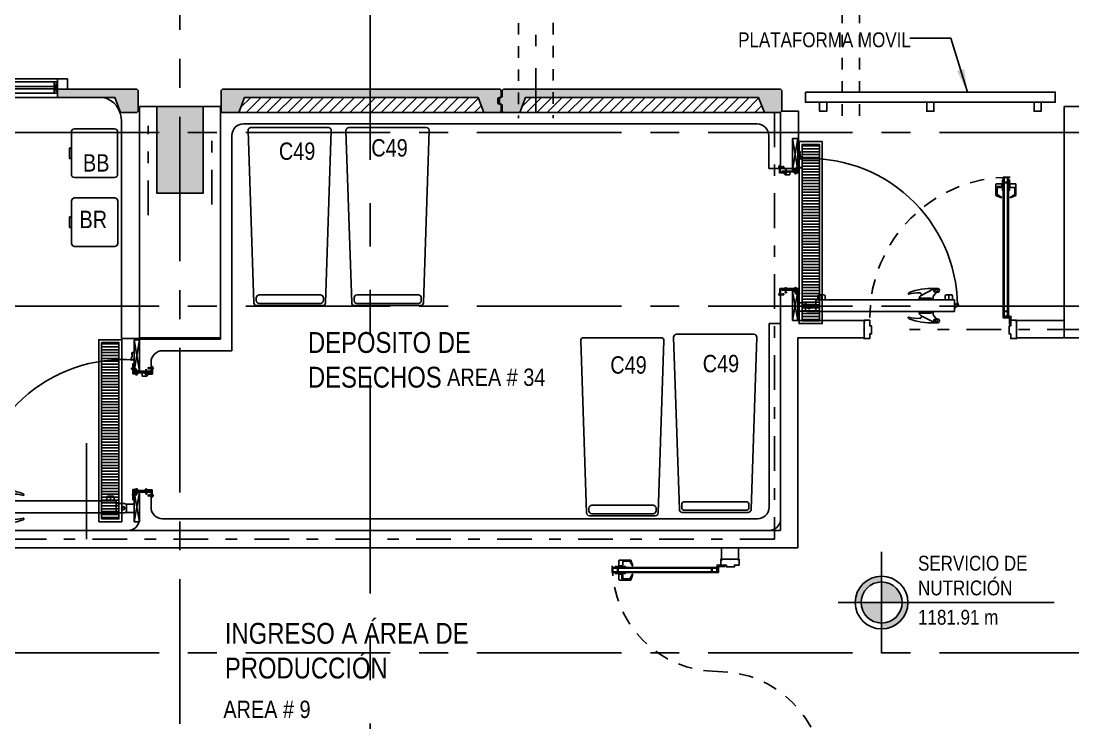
# Model space of a CAD drawing. Extents: x -28 to 149, y -33 to 76.
# Drawn here: x 46.62 to 55.72, y 29.67 to 35.74 of the extents above; entities that cross this region are included whole.
import ezdxf

# ---------------------------------------------------------------- set-up
doc = ezdxf.new("R2010")
doc.units = 0
for name, pattern in [('CENTER', [2, 1.25, -0.25, 0.25, -0.25]), ('DASHDOT', [1, 0.5, -0.25, 0, -0.25]), ('DASHDOT2', [12.7, 6.35, -3.175, 0, -3.175]), ('HIDDEN2', [0.1875, 0.125, -0.0625]), ('PHANTOM2', [1.25, 0.625, -0.125, 0.125, -0.125, 0.125, -0.125]), ('STYLE_01', [0.15, 0.1, -0.05])]:
    doc.linetypes.add(name, pattern=pattern)
for name, color, linetype in [('arq-columnas', 5, 'Continuous'), ('arq-ejes', 1, 'DASHDOT2'), ('arq-ejes-principales', 1, 'CENTER'), ('arq-equipamiento', 1, 'Continuous'), ('arq-escaleras-tex', 3, 'Continuous'), ('arq-hatch', 252, 'Continuous'), ('arq-indicacion de corte', 5, 'PHANTOM2'), ('arq-niveles', 1, 'Continuous'), ('arq-pared mamposteria', 4, 'Continuous'), ('arq-paredes cuartos frios', 2, 'Continuous'), ('arq-paredes-liv', 3, 'Continuous'), ('arq-parillas', 8, 'Continuous'), ('arq-plataforma movil', 1, 'Continuous'), ('arq-prefafricado', 1, 'Continuous'), ('arq-proyeccion', 251, 'STYLE_01'), ('arq-puertas', 2, 'Continuous'), ('arq-text-area', 3, 'Continuous'), ('arq-text-codigo', 1, 'Continuous'), ('arq-text-equipamiento', 2, 'Continuous'), ('arq-ventanas', 2, 'Continuous')]:
    doc.layers.add(name, color=color, linetype=linetype)
doc.layers.add('mv', color=191, linetype='Continuous', plot=False)
doc.styles.add('dape 2', font='ARIALN.TTF', dxfattribs={"height": 2.5})
doc.dimstyles.new('dape', dxfattribs={"dimtxt": 2.5, "dimasz": 2, "dimexe": 1, "dimexo": 1, "dimgap": 1, "dimtad": 1, "dimzin": 1, "dimtxsty": 'dape 2', "dimcen": 30, "dimclrd": 1, "dimclre": 1, "dimclrt": 256, "dimazin": 0, "dimtfac": 1, "dimtmove": 0, "dimatfit": 3, "dimfxl": 1, "dimarcsym": 0})

# ---------------------------------------------------------------- blocks, each defined once
blk = doc.blocks.new('BB')
for points in [[(0.1842, 0), (-0.1842, 0)], [(-0.21, -0.0258), (-0.21, -0.3742)], [(0.21, -0.3742), (0.21, -0.0258)], [(-0.1842, -0.4), (0.1842, -0.4)]]:
    blk.add_lwpolyline(points)
blk.add_lwpolyline([(0.0452, -0.4), (0.0452, -0.4171), (-0.0452, -0.4171), (-0.0452, -0.4)], close=True)
for centre, start, end in [((0.1842, -0.0258), 0, 90), ((-0.1842, -0.0258), 90, 180), ((-0.1842, -0.3742), 180, 270), ((0.1842, -0.3742), 270, 0)]:
    blk.add_arc(centre, 0.0258, start, end)
blk = doc.blocks.new('BR')
for p, q in [((-0.21, -0.3742), (-0.21, -0.0258)), ((-0.1842, 0), (0.1842, 0)), ((0.21, -0.0258), (0.21, -0.3742)), ((0.1842, -0.4), (-0.1842, -0.4)), ((-0.0452, -0.4), (-0.0452, -0.4171)), ((0.0452, -0.4), (-0.0452, -0.4)), ((-0.0452, -0.4171), (0.0452, -0.4171)), ((0.0452, -0.4171), (0.0452, -0.4))]:
    blk.add_line(p, q)
for centre, start, end in [((-0.1842, -0.0258), 90, 180), ((0.1842, -0.0258), 0, 90), ((-0.1842, -0.3742), 180, 270), ((0.1842, -0.3742), 270, 0)]:
    blk.add_arc(centre, 0.0258, start, end)
blk = doc.blocks.new('A$C3FE5768F')
for p, q in [((-0.36, 0.745), (-0.31, -0.745)), ((-0.335, 0.77), (0.335, 0.77)), ((0.36, 0.745), (0.31, -0.745)), ((-0.285, -0.77), (0.285, -0.77))]:
    blk.add_line(p, q)
blk.add_lwpolyline([(-0.2894, -0.727, 0.414214), (-0.2644, -0.752), (0.2668, -0.752, 0.414214), (0.2918, -0.727), (0.2918, -0.7026, 0.414214), (0.2668, -0.6776), (-0.2644, -0.6776, 0.414214), (-0.2894, -0.7026)], format="xyb", close=True)
for centre, start, end in [((-0.335, 0.745), 90, 180), ((0.335, 0.745), 0, 90), ((-0.285, -0.745), 180, 270), ((0.285, -0.745), 270, 0)]:
    blk.add_arc(centre, 0.025, start, end)
blk = doc.blocks.new('DIV-V')
for p, q in [((0.0299, 0.04), (-0.0001, -0.06)), ((0.0299, -0.06), (-0.0001, 0.04))]:
    blk.add_line(p, q)
blk.add_lwpolyline([(0.0299, 0.04), (0.0299, -0.06), (-0.0001, -0.06), (-0.0001, 0.04)], close=True)
blk = doc.blocks.new('GHJK')
at = {"layer": 'arq-hatch'}
h = blk.add_hatch(color=256, dxfattribs=at)
h.paths.add_polyline_path([(79.3371, 153.1998), (79.1683, 153.1998), (79.1857, 153.1531), (79.3271, 153.1531), (79.3371, 153.1631)])
h.paths.add_polyline_path([(79.3371, 153.2881), (79.3371, 153.3431), (79.3271, 153.3531), (78.6403, 153.3531), (78.6403, 153.2831), (79.1371, 153.2831), (79.1683, 153.1998), (79.3371, 153.1998), (79.3371, 153.2181)])
h = blk.add_hatch(color=256, dxfattribs=at)
h.paths.add_polyline_path([(80.226, 153.1998), (80.0571, 153.1998), (80.0571, 153.1631), (80.0671, 153.1531), (80.2086, 153.1531)])
h.paths.add_polyline_path([(80.2571, 153.2831), (80.754, 153.2831), (80.754, 153.3531), (80.0671, 153.3531), (80.0571, 153.3431), (80.0571, 153.2881), (80.0571, 153.2181), (80.0571, 153.1998), (80.226, 153.1998)])
h = blk.add_hatch(color=256, dxfattribs=at)
h.paths.add_polyline_path([(82.4495, 153.2756), (82.4795, 153.2881), (82.4795, 153.3431), (82.4695, 153.3531), (80.6736, 153.3531), (80.7453, 153.2831), (82.2795, 153.2831), (82.3116, 153.1998), (82.4795, 153.1998), (82.4795, 153.2181), (82.4495, 153.2306)])
h.paths.add_polyline_path([(82.4795, 153.1998), (82.3116, 153.1998), (82.3295, 153.1531), (82.4695, 153.1531), (82.4795, 153.1631)])
h = blk.add_hatch(color=256, dxfattribs=at)
h.paths.add_polyline_path([(82.657, 153.1998), (82.4881, 153.1998), (82.4881, 153.1631), (82.4981, 153.1531), (82.6395, 153.1531)])
h.paths.add_polyline_path([(82.6881, 153.2831), (83.1825, 153.2831), (83.1825, 153.3531), (82.4981, 153.3531), (82.4881, 153.3431), (82.4881, 153.2881), (82.4641, 153.2756), (82.4641, 153.2306), (82.4881, 153.2181), (82.4881, 153.1998), (82.657, 153.1998)])
h = blk.add_hatch(color=256, dxfattribs=at)
h.paths.add_polyline_path([(84.9055, 153.1998), (84.7375, 153.1998), (84.7555, 153.1531), (84.8955, 153.1531), (84.9055, 153.1631)])
h.paths.add_polyline_path([(84.9055, 153.2756), (84.9055, 153.2881), (84.9055, 153.3431), (84.8955, 153.3531), (83.1562, 153.3531), (83.1637, 153.2831), (84.7055, 153.2831), (84.7375, 153.1998), (84.9055, 153.1998), (84.9055, 153.2181), (84.9055, 153.2306), (84.9055, 153.2531)])
for p, q in [((78.6403, 153.2831), (78.6403, 153.3531)), ((80.0571, 153.2881), (80.0571, 153.2881)), ((80.0571, 153.2181), (80.0571, 153.2181)), ((80.2086, 153.1531), (80.2086, 153.1531)), ((82.3295, 153.1531), (82.3295, 153.1531))]:
    blk.add_line(p, q)
at = {"layer": 'arq-prefafricado'}
for p, q in [((78.6403, 153.3531), (78.6403, 153.2831)), ((80.0671, 153.3531), (80.0571, 153.3431)), ((80.0571, 153.3431), (80.0571, 153.2881)), ((82.4695, 153.3531), (80.0671, 153.3531)), ((82.4795, 153.3431), (82.4695, 153.3531)), ((82.4795, 153.2881), (82.4795, 153.3431)), ((82.4981, 153.3531), (82.4881, 153.3431)), ((82.4881, 153.3431), (82.4881, 153.2881)), ((84.8955, 153.3531), (82.4981, 153.3531)), ((84.9055, 153.3431), (84.8955, 153.3531)), ((84.9055, 153.2881), (84.9055, 153.3431)), ((80.0571, 153.2881), (80.0571, 153.2181)), ((80.2086, 153.1531), (80.2571, 153.2831)), ((80.2571, 153.2831), (82.2795, 153.2831)), ((82.2795, 153.2831), (82.3295, 153.1531)), ((82.4495, 153.2756), (82.4795, 153.2881)), ((82.4495, 153.2306), (82.4495, 153.2756)), ((82.4881, 153.2881), (82.4641, 153.2756)), ((82.4641, 153.2756), (82.4641, 153.2306)), ((82.6395, 153.1531), (82.6881, 153.2831)), ((82.6881, 153.2831), (84.7055, 153.2831)), ((84.7055, 153.2831), (84.7555, 153.1531)), ((84.9055, 153.2181), (84.9055, 153.2881)), ((84.9055, 153.2881), (84.9055, 153.2881)), ((80.0571, 153.2181), (80.0571, 153.1631)), ((80.0571, 153.1631), (80.0671, 153.1531)), ((80.0671, 153.1531), (80.2086, 153.1531)), ((82.3295, 153.1531), (82.4695, 153.1531)), ((82.4795, 153.2181), (82.4495, 153.2306)), ((82.4641, 153.2306), (82.4881, 153.2181)), ((82.4695, 153.1531), (82.4795, 153.1631)), ((82.4795, 153.1631), (82.4795, 153.2181)), ((82.4881, 153.2181), (82.4881, 153.1631)), ((82.4881, 153.1631), (82.4981, 153.1531)), ((82.4981, 153.1531), (82.6395, 153.1531)), ((82.6395, 153.1531), (82.6395, 153.1531)), ((84.7555, 153.1531), (84.7555, 153.1531)), ((84.7555, 153.1531), (84.8955, 153.1531)), ((84.8955, 153.1531), (84.9055, 153.1631)), ((84.9055, 153.1631), (84.9055, 153.2181)), ((84.9055, 153.2181), (84.9055, 153.2181))]:
    blk.add_line(p, q, dxfattribs=at)
blk.add_lwpolyline([(78.6403, 153.3531), (79.3271, 153.3531), (79.3371, 153.3431), (79.3371, 153.2881), (79.3371, 153.2881), (79.3371, 153.2181), (79.3371, 153.2181), (79.3371, 153.1631), (79.3271, 153.1531), (79.1857, 153.1531), (79.1857, 153.1531), (79.1371, 153.2831), (78.6403, 153.2831)], dxfattribs=at)
at = {"layer": 'arq-ventanas'}
for p, q in [((78.6403, 153.4181), (77.6117, 153.4181)), ((78.6103, 153.3781), (78.141, 153.3781)), ((78.6103, 153.3581), (78.141, 153.3581)), ((78.6403, 153.3181), (77.6117, 153.3181))]:
    blk.add_line(p, q, dxfattribs=at)
blk.add_lwpolyline([(78.6403, 153.2831), (78.6403, 153.4431), (77.6117, 153.4431), (77.6117, 153.2831)], close=True, dxfattribs=at)
blk.add_lwpolyline([(78.726, 153.3531), (78.726, 153.4431), (78.6403, 153.4431), (78.6403, 153.3531)], dxfattribs=at)
at = {"layer": 'arq-ventanas', "rotation": 359.9993686240187}
blk.add_blockref('DIV-V', (78.6103, 153.3781), dxfattribs=at)
blk = doc.blocks.new('16')
for p, q in [((0, 1.3188), (0, 1.0458)), ((0, 1.3188), (0.0469, 1.3188)), ((0, 1.3188), (0.0469, 1.0458)), ((0, 1.0458), (0.0469, 1.3188)), ((0.0469, 1.0458), (0.0469, 1.3188)), ((0.0469, 1.1411), (0.0469, 1.2087)), ((0.0469, 1.2087), (0.0631, 1.2087)), ((0.0657, 1.2062), (0.0635, 1.2062)), ((0.0635, 1.1925), (0.0635, 1.2062)), ((0.0635, 1.204), (0.0635, 1.1947)), ((0.0657, 1.1925), (0.0635, 1.1925)), ((0.0657, 1.1925), (0.0657, 1.2062)), ((0.0578, 1.1494), (0.0469, 1.1411)), ((0.0505, 1.1114), (0.0505, 1.0294)), ((0.0569, 1.1114), (0.0505, 1.1114)), ((0.0505, 1.099), (0.0569, 1.0926)), ((0.0521, 1.1115), (0.0569, 1.1067)), ((0.0569, 1.1114), (0.0569, 1.0231)), ((0.0651, 1.1382), (0.0578, 1.1494)), ((0.0745, 1.1465), (0.0651, 1.1382)), ((-0.113, 1.0807), (-0.113, 1.0754)), ((-0.113, 1.0754), (-0.0843, 1.0754)), ((-0.113, 1.071), (-0.0847, 1.071)), ((-0.113, 1.071), (-0.113, 1.066)), ((-0.1125, 1.0861), (-0.1061, 1.0861)), ((-0.1125, 1.0221), (-0.1125, 1.0861)), ((-0.1125, 1.0815), (-0.1079, 1.0861)), ((-0.1125, 1.073), (-0.1061, 1.0794)), ((-0.1125, 1.0646), (-0.1061, 1.0709)), ((-0.1125, 1.0561), (-0.1061, 1.0625)), ((-0.1125, 1.0476), (-0.1061, 1.054)), ((-0.1125, 1.0391), (-0.1061, 1.0455)), ((-0.1125, 1.0307), (-0.1061, 1.037)), ((-0.1125, 1.0222), (-0.1061, 1.0286)), ((-0.0486, 1.0221), (-0.1125, 1.0221)), ((-0.1061, 1.0285), (-0.1061, 1.0861)), ((-0.0486, 1.0285), (-0.1061, 1.0285)), ((-0.104, 1.0222), (-0.0977, 1.0285)), ((-0.0956, 1.0222), (-0.0892, 1.0285)), ((-0.0936, 1.0372), (-0.0936, 1.032)), ((-0.0936, 1.0372), (0.0468, 1.0372)), ((-0.0936, 1.032), (0.0468, 1.032)), ((-0.0634, 1.0048), (-0.0916, 1.0318)), ((-0.0916, 1.0318), (-0.0217, 1.0318)), ((-0.0871, 1.0222), (-0.0807, 1.0285)), ((-0.0786, 1.0222), (-0.0722, 1.0285)), ((-0.0701, 1.0222), (-0.0638, 1.0285)), ((-0.0661, 1.0212), (-0.0607, 1.0212)), ((-0.0217, 1.0048), (-0.0634, 1.0048)), ((-0.0617, 1.0222), (-0.0553, 1.0285)), ((-0.0607, 1.0212), (-0.0607, 1.0499)), ((-0.0563, 1.0212), (-0.0563, 1.0494)), ((-0.0563, 1.0212), (-0.0513, 1.0212)), ((-0.0532, 1.0222), (-0.0486, 1.0268)), ((-0.0486, 1.0221), (-0.0486, 1.0285)), ((-0.0217, 1.0318), (-0.0217, 1.0048)), ((0, 1.0458), (0.0469, 1.0458)), ((0.0167, 1.0231), (0.0167, 1.0294)), ((0.0505, 1.0294), (0.0167, 1.0294)), ((0.0569, 1.0231), (0.0167, 1.0231)), ((0.0188, 1.0204), (0.0242, 1.0204)), ((0.021, 1.0295), (0.0274, 1.0231)), ((0.0242, 1.0204), (0.0242, 1.0491)), ((0.0286, 1.0204), (0.0286, 1.0486)), ((0.0286, 1.0204), (0.0336, 1.0204)), ((0.0305, 1.068), (0.0373, 1.0699)), ((0.0305, 1.068), (0.0373, 1.0661)), ((0.0308, 1.0675), (0.0315, 1.0688)), ((0.0317, 1.0672), (0.0327, 1.0691)), ((0.0326, 1.0669), (0.0338, 1.0695)), ((0.0337, 1.0666), (0.0353, 1.07)), ((0.0347, 1.0663), (0.0365, 1.07)), ((0.0351, 1.0295), (0.0415, 1.0231)), ((0.0358, 1.0659), (0.0378, 1.07)), ((0.0483, 1.0698), (0.0369, 1.0698)), ((0.0483, 1.0662), (0.0369, 1.0662)), ((0.0371, 1.0659), (0.039, 1.07)), ((0.0384, 1.0659), (0.0403, 1.07)), ((0.0398, 1.0659), (0.0418, 1.07)), ((0.0413, 1.0659), (0.0433, 1.07)), ((0.0426, 1.0659), (0.0446, 1.07)), ((0.0437, 1.0659), (0.0456, 1.07)), ((0.0449, 1.0659), (0.0468, 1.07)), ((0.046, 1.0659), (0.048, 1.07)), ((0.0468, 1.0372), (0.0468, 1.032)), ((0.0472, 1.0659), (0.0492, 1.07)), ((0.0668, 1.0698), (0.0483, 1.0698)), ((0.0668, 1.0662), (0.0483, 1.0662)), ((0.0485, 1.0659), (0.0505, 1.07)), ((0.0493, 1.0295), (0.0556, 1.0231)), ((0.0498, 1.0659), (0.0517, 1.07)), ((0.0505, 1.0848), (0.0569, 1.0784)), ((0.0505, 1.0707), (0.0569, 1.0643)), ((0.0505, 1.0566), (0.0569, 1.0502)), ((0.0505, 1.0425), (0.0569, 1.0361)), ((0.0511, 1.0659), (0.053, 1.07)), ((0.0525, 1.0659), (0.0545, 1.07)), ((0.0537, 1.0659), (0.0556, 1.07)), ((0.0537, 1.0657), (0.0556, 1.0698)), ((0.055, 1.0659), (0.0569, 1.07)), ((0.055, 1.0657), (0.0569, 1.0698)), ((0.056, 1.0659), (0.058, 1.07)), ((0.056, 1.0657), (0.058, 1.0698)), ((0.0572, 1.0659), (0.0592, 1.07)), ((0.0572, 1.0657), (0.0592, 1.0698)), ((0.0584, 1.0659), (0.0603, 1.07)), ((0.0584, 1.0657), (0.0603, 1.0698)), ((0.0596, 1.0659), (0.0615, 1.07)), ((0.0596, 1.0657), (0.0615, 1.0698)), ((0.0609, 1.0659), (0.0628, 1.07)), ((0.0609, 1.0657), (0.0628, 1.0698)), ((0.0621, 1.0659), (0.0641, 1.07)), ((0.0621, 1.0657), (0.0641, 1.0698)), ((0.0634, 1.0659), (0.0654, 1.07)), ((0.0634, 1.0657), (0.0654, 1.0698)), ((0.0648, 1.0659), (0.0668, 1.07)), ((0.0648, 1.0657), (0.0668, 1.0698)), ((0.0686, 1.0721), (0.0668, 1.0721)), ((0.0668, 1.0639), (0.0668, 1.0721)), ((0.0686, 1.0639), (0.0668, 1.0639)), ((0.0686, 1.0639), (0.0686, 1.0721)), ((-0.0469, 0.0217), (-0.1108, 0.0217)), ((-0.1108, 0.0217), (-0.1108, -0.0423)), ((-0.1108, 0.0216), (-0.1044, 0.0152)), ((-0.1108, 0.0132), (-0.1044, 0.0068)), ((-0.1108, 0.0047), (-0.1044, -0.0017)), ((-0.0469, 0.0153), (-0.1044, 0.0153)), ((-0.1044, 0.0153), (-0.1044, -0.0423)), ((-0.1024, 0.0217), (-0.096, 0.0153)), ((-0.0939, 0.0217), (-0.0875, 0.0153)), ((-0.0936, 0.0138), (0.0473, 0.0138)), ((-0.0936, 0.0086), (-0.0936, 0.0138)), ((-0.0936, 0.0086), (0.0473, 0.0086)), ((-0.0854, 0.0217), (-0.079, 0.0153)), ((-0.0769, 0.0217), (-0.0705, 0.0153)), ((-0.0685, 0.0217), (-0.0621, 0.0153)), ((-0.0661, 0.0228), (-0.0607, 0.0228)), ((-0.0607, 0.0228), (-0.0607, -0.0058)), ((-0.06, 0.0217), (-0.0536, 0.0153)), ((-0.0563, 0.0228), (-0.0563, -0.0054)), ((-0.0563, 0.0228), (-0.0513, 0.0228)), ((-0.0515, 0.0217), (-0.0469, 0.017)), ((-0.0469, 0.0217), (-0.0469, 0.0153)), ((0, -0.2553), (0, 0)), ((0, 0), (0.0469, -0.2553)), ((0, -0.2553), (0.0469, 0)), ((0, 0), (0.0469, 0)), ((0.0573, 0.0221), (0.0172, 0.0221)), ((0.0172, 0.0221), (0.0172, 0.0157)), ((0.0509, 0.0157), (0.0172, 0.0157)), ((0.0189, 0.0237), (0.0243, 0.0237)), ((0.0215, 0.0157), (0.0278, 0.0221)), ((0.0243, 0.0237), (0.0243, -0.005)), ((0.0287, 0.0237), (0.0287, -0.0046)), ((0.0287, 0.0237), (0.0337, 0.0237)), ((0.0356, 0.0157), (0.042, 0.0221)), ((0.0469, 0), (0.0469, -0.2553)), ((0.0471, 0.0086), (0.0471, 0.0138)), ((0.0497, 0.0157), (0.0561, 0.0221)), ((0.0509, -0.0662), (0.0509, 0.0157)), ((0.0509, 0.0028), (0.0573, 0.0092)), ((0.0573, -0.0662), (0.0573, 0.0221)), ((1.216, 0.0149), (1.1134, -0.0379)), ((1.217, -0.0462), (1.2581, 0.0068)), ((1.2576, 0.0217), (1.2282, 0.0217)), ((1.2724, 0.0069), (1.2724, 0.0069)), ((-0.113, -0.0269), (-0.113, -0.0219)), ((-0.113, -0.0269), (-0.0847, -0.0269)), ((-0.113, -0.0314), (-0.0843, -0.0314)), ((-0.113, -0.0367), (-0.113, -0.0314)), ((-0.1108, -0.0038), (-0.1044, -0.0102)), ((-0.1108, -0.0123), (-0.1044, -0.0187)), ((-0.1108, -0.0207), (-0.1044, -0.0271)), ((-0.1108, -0.0292), (-0.1044, -0.0356)), ((-0.1108, -0.0377), (-0.1062, -0.0423)), ((-0.1108, -0.0423), (-0.1044, -0.0423)), ((0.0236, -0.0214), (0.0304, -0.0195)), ((0.0236, -0.0214), (0.0304, -0.0233)), ((0.0239, -0.0209), (0.0245, -0.0222)), ((0.0248, -0.0206), (0.0258, -0.0226)), ((0.0257, -0.0204), (0.0269, -0.0229)), ((0.0267, -0.02), (0.0284, -0.0235)), ((0.0278, -0.0197), (0.0296, -0.0235)), ((0.0289, -0.0194), (0.0308, -0.0235)), ((0.0414, -0.0196), (0.03, -0.0196)), ((0.0414, -0.0232), (0.03, -0.0232)), ((0.0302, -0.0194), (0.0321, -0.0235)), ((0.0315, -0.0194), (0.0334, -0.0235)), ((0.0329, -0.0194), (0.0348, -0.0235)), ((0.0344, -0.0194), (0.0364, -0.0235)), ((0.0357, -0.0194), (0.0377, -0.0235)), ((0.0368, -0.0194), (0.0387, -0.0235)), ((0.038, -0.0194), (0.0399, -0.0235)), ((0.0391, -0.0194), (0.0411, -0.0235)), ((0.0403, -0.0194), (0.0423, -0.0235)), ((0.0599, -0.0196), (0.0414, -0.0196)), ((0.0599, -0.0232), (0.0414, -0.0232)), ((0.0416, -0.0194), (0.0435, -0.0235)), ((0.0429, -0.0194), (0.0448, -0.0235)), ((0.0442, -0.0194), (0.0461, -0.0235)), ((0.0456, -0.0194), (0.0475, -0.0235)), ((0.0468, -0.0191), (0.0487, -0.0232)), ((0.0468, -0.0194), (0.0487, -0.0235)), ((0.0481, -0.0191), (0.05, -0.0232)), ((0.0481, -0.0194), (0.05, -0.0235)), ((0.0491, -0.0191), (0.0511, -0.0232)), ((0.0491, -0.0194), (0.0511, -0.0235)), ((0.0503, -0.0191), (0.0522, -0.0232)), ((0.0503, -0.0194), (0.0522, -0.0235)), ((0.0509, -0.0113), (0.0573, -0.0049)), ((0.0509, -0.0254), (0.0573, -0.019)), ((0.0509, -0.0395), (0.0573, -0.0332)), ((0.0509, -0.0537), (0.0573, -0.0473)), ((0.0573, -0.0662), (0.0509, -0.0662)), ((0.0515, -0.0191), (0.0534, -0.0232)), ((0.0515, -0.0194), (0.0534, -0.0235)), ((0.0525, -0.0662), (0.0573, -0.0614)), ((0.0527, -0.0191), (0.0546, -0.0232)), ((0.0527, -0.0194), (0.0546, -0.0235)), ((0.0539, -0.0191), (0.0559, -0.0232)), ((0.0539, -0.0194), (0.0559, -0.0235)), ((0.0552, -0.0191), (0.0572, -0.0232)), ((0.0552, -0.0194), (0.0572, -0.0235)), ((0.0565, -0.0191), (0.0585, -0.0232)), ((0.0565, -0.0194), (0.0585, -0.0235)), ((0.0579, -0.0191), (0.0599, -0.0232)), ((0.0579, -0.0194), (0.0599, -0.0235)), ((0.0599, -0.0173), (0.0599, -0.0255)), ((0.0617, -0.0173), (0.0599, -0.0173)), ((0.0617, -0.0255), (0.0599, -0.0255)), ((0.0617, -0.0173), (0.0617, -0.0255)), ((1.4021, -0.0752), (0.201, -0.0759)), ((0.201, -0.0759), (0.201, -0.1777)), ((0.2191, -0.045), (0.2191, -0.0759)), ((0.2724, -0.0339), (0.2302, -0.0339)), ((0.2513, -0.0339), (0.2513, -0.076)), ((0.2835, -0.076), (0.2835, -0.045)), ((1.0008, -0.0239), (1.0008, -0.0234)), ((1.0969, -0.0725), (1.0969, -0.0633)), ((1.217, -0.0725), (1.0969, -0.0725)), ((1.196, -0.0612), (1.1043, -0.0612)), ((1.2033, -0.0725), (1.2033, -0.0686)), ((1.217, -0.0725), (1.217, -0.0462)), ((1.2598, -0.01), (1.2409, -0.0153)), ((1.2576, -0.0079), (1.2467, -0.0079)), ((1.3209, -0.0443), (1.3209, -0.0752)), ((1.3741, -0.0332), (1.332, -0.0332)), ((1.3531, -0.0332), (1.3531, -0.0754)), ((1.3852, -0.0754), (1.3852, -0.0443)), ((1.4021, -0.1768), (1.4021, -0.0752)), ((0.0469, -0.1021), (0.1204, -0.1021)), ((0.0469, -0.1742), (0.1204, -0.1742)), ((0.1127, -0.1171), (0.1127, -0.1592)), ((0.2002, -0.0986), (0.1311, -0.0986)), ((0.1311, -0.1777), (0.201, -0.1777)), ((1.4021, -0.1768), (0.201, -0.1775)), ((1.217, -0.1795), (1.0969, -0.1795)), ((1.0969, -0.1795), (1.0969, -0.1888)), ((1.2033, -0.1795), (1.2033, -0.1835)), ((1.217, -0.1795), (1.217, -0.2059)), ((1.4271, -0.1126), (1.4021, -0.1126)), ((1.4143, -0.1416), (1.4021, -0.1416)), ((1.4271, -0.1288), (1.4143, -0.1416)), ((1.4271, -0.1126), (1.4271, -0.1288)), ((0, -0.2553), (0.0469, -0.2553)), ((1.0008, -0.2282), (1.0008, -0.2287)), ((1.196, -0.1908), (1.1043, -0.1908)), ((1.216, -0.267), (1.1134, -0.2141)), ((1.217, -0.2059), (1.2581, -0.2589)), ((1.2598, -0.242), (1.2409, -0.2368)), ((1.2576, -0.2442), (1.2467, -0.2442)), ((1.2724, -0.259), (1.2724, -0.259)), ((1.2576, -0.2738), (1.2282, -0.2738))]:
    blk.add_line(p, q)
for centre, radius in [((1.2282, 0.0001), 0.00681), ((1.2282, 0.0001), 0.00549), ((0.1419, -0.1385), 0.0151), ((0.1419, -0.1385), 0.0118), ((1.4247, -0.1166), 0.000994), ((1.2282, -0.2521), 0.00681), ((1.2282, -0.2521), 0.00549)]:
    blk.add_circle(centre, radius)
for centre, radius, start, end in [((0.1969, 1.2011), 0.134, 176.73383, 204.01231), ((0.1419, -0.1385), 1.2853, 0.83678, 94.23728), ((-0.1116, 1.0733), 0.00749, 100.15931, 259.84069), ((-0.0793, 1.0726), 0.00568, 196.92898, 150.97118), ((-0.0587, 1.0225), 0.00749, 190.15931, 349.84069), ((-0.058, 1.0548), 0.00568, 286.92898, 240.97118), ((0.0262, 1.0217), 0.00749, 190.15931, 349.84069), ((0.0269, 1.054), 0.00568, 286.92898, 240.97118), ((-0.0587, 0.0215), 0.00749, 10.15931, 169.84069), ((0.0263, 0.0223), 0.00749, 10.15931, 169.84069), ((1.1996, -0.5128), 0.5353, 86.93522, 110.98809), ((1.2274, -0.0394), 0.0555, 56.35893, 101.86342), ((1.2576, 0.0069), 0.0148, 360, 90), ((1.2576, 0.0069), 0.0148, 270, 360), ((-0.1116, -0.0293), 0.00749, 100.15931, 259.84069), ((-0.0793, -0.0286), 0.00568, 209.02882, 163.07102), ((-0.058, -0.0108), 0.00568, 119.02882, 73.07102), ((0.027, -0.01), 0.00568, 119.02882, 73.07102), ((0.2302, -0.045), 0.0111, 90, 180), ((0.2724, -0.045), 0.0111, 360, 90), ((1.0119, -0.0234), 0.0111, 110.98809, 180), ((1.0041, -0.0239), 0.00333, 180, 285.64239), ((1.0873, -0.321), 0.3052, 87.3934, 105.64239), ((1.1246, -0.0633), 0.0277, 113.76566, 180), ((1.1043, -0.0686), 0.00739, 90, 180), ((1.094, -0.0407), 0.0256, 12.70758, 73.75605), ((1.196, -0.0686), 0.00739, 360, 90), ((1.2566, 0.0044), 0.0148, 282.40661, 342.17188), ((1.332, -0.0443), 0.0111, 90, 180), ((1.3741, -0.0443), 0.0111, 360, 90), ((0.1311, -0.1171), 0.0185, 90, 180), ((0.1311, -0.1592), 0.0185, 180, 270), ((1.4247, -0.1166), 0.0108, 282.66829, 158.22638), ((1.4247, -0.1166), 0.00935, 284.71041, 154.56353), ((1.4247, -0.1166), 0.0064, 291.774, 141.13936), ((1.0041, -0.2282), 0.00333, 74.35761, 180), ((1.0119, -0.2287), 0.0111, 180, 249.01191), ((1.0873, 0.069), 0.3052, 254.35761, 272.6066), ((1.1996, 0.2608), 0.5353, 249.01191, 273.06478), ((1.1043, -0.1835), 0.00739, 180, 270), ((1.1246, -0.1888), 0.0277, 180, 246.23434), ((1.094, -0.2114), 0.0256, 286.24395, 347.29242), ((1.196, -0.1835), 0.00739, 270, 360), ((1.2274, -0.2127), 0.0555, 258.13658, 303.64107), ((1.2576, -0.259), 0.0148, 360, 90), ((1.2576, -0.259), 0.0148, 270, 360), ((1.2566, -0.2565), 0.0148, 17.82812, 77.59339)]:
    blk.add_arc(centre, radius, start, end)
blk = doc.blocks.new('*U185')
for p, q in [((-0.1298, -0.8389), (-0.179, -0.8584)), ((-0.179, -0.9554), (-0.179, -0.8584)), ((-0.128, -0.8423), (-0.169, -0.8668)), ((-0.169, -0.9334), (-0.169, -0.8668)), ((-0.128, -0.8423), (-0.1298, -0.8389)), ((-0.1225, -0.9929), (-0.1225, -0.9029)), ((-0.115, -0.9029), (-0.1225, -0.9029)), ((-0.07, -0.9029), (-0.0625, -0.9029)), ((-0.0625, -0.9929), (-0.0625, -0.9029)), ((-0.057, -0.8423), (-0.0552, -0.8389)), ((-0.057, -0.8423), (-0.016, -0.8668)), ((-0.0552, -0.8389), (-0.006, -0.8584)), ((-0.016, -0.9334), (-0.016, -0.8668)), ((-0.006, -0.9554), (-0.006, -0.8584)), ((-0.1275, -0.9604), (-0.174, -0.9604)), ((-0.1344, -0.9279), (-0.169, -0.9279)), ((-0.1275, -0.9354), (-0.167, -0.9354)), ((-0.1344, -0.9279), (-0.1275, -0.9354)), ((-0.1275, -0.9654), (-0.1275, -0.9304)), ((-0.1225, -0.9304), (-0.1275, -0.9304)), ((-0.1225, -0.9654), (-0.1275, -0.9654)), ((-0.115, -0.9929), (-0.1225, -0.9929)), ((-0.07, -0.9929), (-0.0625, -0.9929)), ((-0.0625, -0.9304), (-0.0575, -0.9304)), ((-0.0625, -0.9654), (-0.0575, -0.9654)), ((-0.0506, -0.9279), (-0.0575, -0.9354)), ((-0.0575, -0.9654), (-0.0575, -0.9304)), ((-0.0575, -0.9604), (-0.011, -0.9604)), ((-0.0506, -0.9279), (-0.016, -0.9279))]:
    blk.add_line(p, q)
for points in [[(-0.0073, 0.069), (0, 0.069), (0, 0.079), (-0.05, 0.079), (-0.05, 0.039), (-0.065, 0.039), (-0.065, -0.031), (-0.05, -0.031), (-0.05, -0.079), (0, -0.079), (0, -0.069), (-0.01, -0.069)], [(-0.0513, -0.0953), (-0.0513, -0.0453), (-0.0613, -0.0453), (-0.0613, -0.0953)], [(-0.065, -0.109), (-0.115, -0.109), (-0.115, -0.099), (-0.065, -0.099)]]:
    blk.add_lwpolyline(points)
for points in [[(-0.115, -1.0179), (-0.07, -1.0179), (-0.07, -0.109), (-0.115, -0.109)], [(-0.0775, -0.154), (-0.1075, -0.154), (-0.1075, -0.114), (-0.0775, -0.114)], [(-0.1075, -0.159), (-0.0775, -0.159), (-0.0775, -0.9679), (-0.1075, -0.9679)], [(-0.0775, -0.9729), (-0.1075, -0.9729), (-0.1075, -1.0129), (-0.0775, -1.0129)]]:
    blk.add_lwpolyline(points, close=True)
blk.add_circle((-0.0563, -0.104), 0.01)
at = {"color": 251, "linetype": 'HIDDEN2'}
blk.add_arc((-0.0563, -0.104), 0.914, 180, 270, dxfattribs=at)
for centre, radius, start, end in [((-0.174, -0.9554), 0.005, 180, 270), ((-0.167, -0.9334), 0.002, 180, 270), ((-0.011, -0.9554), 0.005, 270, 0)]:
    blk.add_arc(centre, radius, start, end)
at = {"layer": 'mv'}
blk.add_line((-0.07, -1.018), (-0.0563, -1.018), dxfattribs=at)
blk.add_point((0, 0), dxfattribs=at)
blk.add_point((0, 0), dxfattribs=at)
blk.add_point((0, 0), dxfattribs=at)
blk.add_point((0, 0), dxfattribs=at)
blk.add_point((0, 0), dxfattribs=at)
blk.add_point((0, 0), dxfattribs=at)
blk.add_point((0, 0), dxfattribs=at)
blk.add_point((0, 0), dxfattribs=at)
blk.add_point((0, 0), dxfattribs=at)
blk = doc.blocks.new('*U186')
for p, q in [((-0.179, 0.9554), (-0.179, 0.8584)), ((-0.1275, 0.9604), (-0.174, 0.9604)), ((-0.169, 0.9334), (-0.169, 0.8668)), ((-0.1344, 0.9279), (-0.169, 0.9279)), ((-0.1275, 0.9354), (-0.167, 0.9354)), ((-0.1344, 0.9279), (-0.1275, 0.9354)), ((-0.1275, 0.9654), (-0.1275, 0.9304)), ((-0.1225, 0.9654), (-0.1275, 0.9654)), ((-0.1225, 0.9304), (-0.1275, 0.9304)), ((-0.1225, 0.9929), (-0.1225, 0.9029)), ((-0.115, 0.9929), (-0.1225, 0.9929)), ((-0.07, 0.9929), (-0.0625, 0.9929)), ((-0.0625, 0.9929), (-0.0625, 0.9029)), ((-0.0625, 0.9654), (-0.0575, 0.9654)), ((-0.0625, 0.9304), (-0.0575, 0.9304)), ((-0.0575, 0.9654), (-0.0575, 0.9304)), ((-0.0575, 0.9604), (-0.011, 0.9604)), ((-0.0506, 0.9279), (-0.0575, 0.9354)), ((-0.0506, 0.9279), (-0.016, 0.9279)), ((-0.016, 0.9334), (-0.016, 0.8668)), ((-0.006, 0.9554), (-0.006, 0.8584)), ((-0.1298, 0.8389), (-0.179, 0.8584)), ((-0.128, 0.8423), (-0.169, 0.8668)), ((-0.128, 0.8423), (-0.1298, 0.8389)), ((-0.115, 0.9029), (-0.1225, 0.9029)), ((-0.07, 0.9029), (-0.0625, 0.9029)), ((-0.057, 0.8423), (-0.016, 0.8668)), ((-0.057, 0.8423), (-0.0552, 0.8389)), ((-0.0552, 0.8389), (-0.006, 0.8584))]:
    blk.add_line(p, q)
for points in [[(-0.115, 1.0179), (-0.07, 1.0179), (-0.07, 0.109), (-0.115, 0.109)], [(-0.0775, 0.9729), (-0.1075, 0.9729), (-0.1075, 1.0129), (-0.0775, 1.0129)], [(-0.1075, 0.159), (-0.0775, 0.159), (-0.0775, 0.9679), (-0.1075, 0.9679)], [(-0.0775, 0.154), (-0.1075, 0.154), (-0.1075, 0.114), (-0.0775, 0.114)]]:
    blk.add_lwpolyline(points, close=True)
for points in [[(-0.065, 0.109), (-0.115, 0.109), (-0.115, 0.099), (-0.065, 0.099)], [(-0.0513, 0.0953), (-0.0513, 0.0453), (-0.0613, 0.0453), (-0.0613, 0.0953)], [(-0.0073, -0.069), (0, -0.069), (0, -0.079), (-0.05, -0.079), (-0.05, -0.039), (-0.065, -0.039), (-0.065, 0.031), (-0.05, 0.031), (-0.05, 0.079), (0, 0.079), (0, 0.069), (-0.01, 0.069)]]:
    blk.add_lwpolyline(points)
blk.add_circle((-0.0563, 0.104), 0.01)
at = {"color": 251, "linetype": 'HIDDEN2'}
blk.add_arc((-0.0563, 0.104), 0.914, 90, 180, dxfattribs=at)
for centre, radius, start, end in [((-0.174, 0.9554), 0.005, 90, 180), ((-0.167, 0.9334), 0.002, 90, 180), ((-0.011, 0.9554), 0.005, 360, 90)]:
    blk.add_arc(centre, radius, start, end)
at = {"layer": 'mv'}
blk.add_line((-0.07, 1.018), (-0.0563, 1.018), dxfattribs=at)
blk.add_point((0, 0), dxfattribs=at)
blk.add_point((0, 0), dxfattribs=at)
blk.add_point((0, 0), dxfattribs=at)
blk.add_point((0, 0), dxfattribs=at)
blk.add_point((0, 0), dxfattribs=at)
blk.add_point((0, 0), dxfattribs=at)
blk.add_point((0, 0), dxfattribs=at)
blk.add_point((0, 0), dxfattribs=at)
blk.add_point((0, 0), dxfattribs=at)
blk = doc.blocks.new('*U145')
for p, q in [((0.0552, -1.1389), (0.006, -1.1584)), ((0.006, -1.2554), (0.006, -1.1584)), ((0.057, -1.1423), (0.016, -1.1668)), ((0.016, -1.2334), (0.016, -1.1668)), ((0.057, -1.1423), (0.0552, -1.1389)), ((0.128, -1.1423), (0.1298, -1.1389)), ((0.128, -1.1423), (0.169, -1.1668)), ((0.1298, -1.1389), (0.179, -1.1584)), ((0.169, -1.2334), (0.169, -1.1668)), ((0.179, -1.2554), (0.179, -1.1584)), ((0.0575, -1.2604), (0.011, -1.2604)), ((0.0506, -1.2279), (0.016, -1.2279)), ((0.0506, -1.2279), (0.0575, -1.2354)), ((0.0575, -1.2654), (0.0575, -1.2304)), ((0.0625, -1.2304), (0.0575, -1.2304)), ((0.0625, -1.2654), (0.0575, -1.2654)), ((0.0625, -1.2929), (0.0625, -1.2029)), ((0.07, -1.2029), (0.0625, -1.2029)), ((0.115, -1.2029), (0.1225, -1.2029)), ((0.1225, -1.2929), (0.1225, -1.2029)), ((0.1225, -1.2304), (0.1275, -1.2304)), ((0.1225, -1.2654), (0.1275, -1.2654)), ((0.1344, -1.2279), (0.1275, -1.2354)), ((0.1275, -1.2654), (0.1275, -1.2304)), ((0.1275, -1.2354), (0.167, -1.2354)), ((0.1275, -1.2604), (0.174, -1.2604)), ((0.1344, -1.2279), (0.169, -1.2279)), ((0.07, -1.2929), (0.0625, -1.2929)), ((0.115, -1.2929), (0.1225, -1.2929))]:
    blk.add_line(p, q)
for points in [[(0.0073, 0.069), (0, 0.069), (0, 0.079), (0.05, 0.079), (0.05, 0.039), (0.065, 0.039), (0.065, -0.031), (0.05, -0.031), (0.05, -0.079), (0, -0.079), (0, -0.069), (0.01, -0.069)], [(1.3127, 0.069), (1.32, 0.069), (1.32, 0.079), (1.27, 0.079), (1.27, 0.039), (1.255, 0.039), (1.255, -0.031), (1.27, -0.031), (1.27, -0.079), (1.32, -0.079), (1.32, -0.069), (1.31, -0.069)], [(0.0513, -0.0953), (0.0513, -0.0453), (0.0613, -0.0453), (0.0613, -0.0953)], [(0.065, -0.109), (0.115, -0.109), (0.115, -0.099), (0.065, -0.099)]]:
    blk.add_lwpolyline(points)
for points in [[(0.115, -1.3179), (0.07, -1.3179), (0.07, -0.109), (0.115, -0.109)], [(0.0775, -0.154), (0.1075, -0.154), (0.1075, -0.114), (0.0775, -0.114)], [(0.1075, -0.159), (0.0775, -0.159), (0.0775, -1.2679), (0.1075, -1.2679)], [(0.0775, -1.2729), (0.1075, -1.2729), (0.1075, -1.3129), (0.0775, -1.3129)]]:
    blk.add_lwpolyline(points, close=True)
blk.add_circle((0.0563, -0.104), 0.01)
at = {"color": 251, "linetype": 'HIDDEN2'}
blk.add_arc((0.0563, -0.104), 1.214, 270, 360, dxfattribs=at)
for centre, radius, start, end in [((0.011, -1.2554), 0.005, 180, 270), ((0.167, -1.2334), 0.002, 270, 0), ((0.174, -1.2554), 0.005, 270, 0)]:
    blk.add_arc(centre, radius, start, end)
at = {"layer": 'mv'}
blk.add_line((0.07, -1.318), (0.0563, -1.318), dxfattribs=at)
for p in [(0, 0), (0, 0), (0, 0), (0, 0), (0, 0), (0, 0), (0, 0), (0, 0), (0, 0), (1.32, 0)]:
    blk.add_point(p, dxfattribs=at)

msp = doc.modelspace()

# ---------------------------------------------------------------- hatches: boundary and pattern name
at = {"layer": 'arq-hatch'}
h = msp.add_hatch(dxfattribs=at)
h.set_pattern_fill('LINE', color=8, scale=0.02, angle=45, style=0)
h.set_pattern_definition([(45, (56.22398, 4.97406), (-0.04490128, 0.04490128), [])])
h.paths.add_polyline_path([(56.306, 6.62), (56.176, 6.67), (56.176, 4.4481), (56.306, 4.4966)])
h.paths.add_polyline_path([(56.3053, 4.0878), (56.176, 4.1375), (56.176, 3.9938), (56.0849, 3.9938), (56.1349, 3.8639), (56.3049, 3.8639)])
h.paths.add_polyline_path([(55.7735, 3.9938), (53.9322, 3.9938), (53.9322, 3.8638), (54.1448, 3.8638), (55.1734, 3.8638), (55.7249, 3.8638)])
h.paths.add_polyline_path([(53.9322, 3.9938), (53.8322, 3.9938), (53.8322, 3.8638), (53.9322, 3.8638)])
h.paths.add_polyline_path([(53.8322, 3.9938), (53.5432, 3.9938), (53.5932, 3.8638), (53.8322, 3.8638)])
h.paths.add_polyline_path([(-0.1776, 4.5303), (-0.3076, 4.4803), (-0.3076, 4.2812), (-0.1776, 4.2812)])
h.paths.add_polyline_path([(-0.1776, 4.2812), (-0.3076, 4.2812), (-0.3076, 4.1562), (-0.1776, 4.1562)])
h.paths.add_polyline_path([(0, 4.0803), (-0.1776, 4.0803), (-0.1776, 4.1562), (-0.3076, 4.1562), (-0.3076, 3.9503), (0, 3.9503)])
h.paths.add_polyline_path([(0.2724, 4.0803), (0, 4.0803), (0, 3.9503), (0.2224, 3.9503)])
h.paths.add_polyline_path([(10.3138, 5.6199), (8.2571, 5.6238), (8.2772, 5.57), (8.7716, 5.57), (9.8002, 5.57), (10.2946, 5.57)])
h.paths.add_polyline_path([(10.3446, 5.7), (8.2287, 5.7), (8.2571, 5.6238), (10.3138, 5.6199)])
h.paths.add_polyline_path([(12.7719, 5.7), (10.656, 5.7), (10.6862, 5.6192), (12.7393, 5.6153)])
h.paths.add_polyline_path([(12.7393, 5.6153), (10.6862, 5.6192), (10.7046, 5.57), (11.199, 5.57), (12.2275, 5.57), (12.2275, 5.5701), (12.7219, 5.5701)])
h.paths.add_polyline_path([(13.1, 5.7), (13.0833, 5.7), (13.1, 5.6552)])
h.paths.add_polyline_path([(56.306, 8.6376), (56.1754, 8.6878), (56.1754, 8.1159), (56.1754, 8.0999), (56.1754, 8.05), (56.306, 8.05)])
h.paths.add_polyline_path([(56.306, 8.05), (56.1754, 8.05), (56.1754, 7.2312), (56, 7.2312), (56.175, 7.2256), (56, 7.22), (56.175, 7.22), (56.175, 6.981), (56.306, 7.03)])
h.paths.add_polyline_path([(49.6461, 35.08), (48.5573, 35.08), (48.5087, 34.95), (49.6461, 34.95)])
h.paths.add_polyline_path([(50.5797, 35.08), (49.6461, 35.08), (49.6461, 34.95), (50.6297, 34.95)])
h.paths.add_polyline_path([(51.0789, 35.08), (50.9883, 35.08), (50.9397, 34.95), (51.0789, 34.95)])
h.paths.add_polyline_path([(51.2289, 35.08), (51.0789, 35.08), (51.0789, 34.95), (51.2289, 34.95)])
h.paths.add_polyline_path([(53.0056, 35.08), (51.2289, 35.08), (51.2289, 34.95), (53.0556, 34.95)])
h.paths.add_polyline_path([(20.5106, 35.08), (20, 35.08), (20, 34.9502), (20.5106, 34.9502)])
h.paths.add_polyline_path([(20, 35.08), (19.482, 35.08), (19.482, 34.9502), (20, 34.9502)])
h.paths.add_polyline_path([(42.086, 35.08), (41.0575, 35.08), (41.0575, 34.95), (42.086, 34.95)])
h.paths.add_polyline_path([(41.0575, 35.08), (40.563, 35.08), (40.513, 34.95), (41.0575, 34.95)])
h.paths.add_polyline_path([(42.5804, 35.08), (42.086, 35.08), (42.086, 34.95), (42.629, 34.95)])
edge = h.paths.add_edge_path()
edge.add_line((34.5796, 35.08), (34.4, 35.08))
edge.add_arc((34.4, 34.98), 0.1, 90, 179.99998)
edge.add_line((34.3, 34.98), (34.3, 34.95))
edge.add_line((34.3, 34.95), (34.6282, 34.95))
edge.add_line((34.6282, 34.95), (34.5796, 35.08))
h.paths.add_polyline_path([(37.0056, 35.08), (34.9882, 35.08), (34.9382, 34.95), (37.0541, 34.95)])
h.paths.add_polyline_path([(39.4373, 35.08), (37.4141, 35.08), (37.3641, 34.95), (39.4858, 34.95)])
h.paths.add_polyline_path([(18.573, 35.0802), (17.3999, 35.0802), (17.3999, 34.9502), (18.6216, 34.9502)])
h.paths.add_polyline_path([(19.482, 35.08), (18.9876, 35.08), (18.9391, 34.9502), (19.482, 34.9502)])
h.paths.add_polyline_path([(20.9731, 35.08), (20.5106, 35.08), (20.5106, 34.9502), (20.9731, 34.9502)])
h.paths.add_polyline_path([(8.5108, 34.95), (8.5594, 35.08), (10.5792, 35.08), (10.6292, 34.95)])
edge = h.paths.add_edge_path()
edge.add_line((10.9417, 34.95), (10.9903, 35.08))
edge.add_line((10.9903, 35.08), (13.0077, 35.08))
edge.add_line((13.0077, 35.08), (13.0327, 35.015))
edge.add_line((13.0327, 35.015), (13.0577, 34.95))
edge.add_line((13.0577, 34.95), (10.9417, 34.95))
msp.add_hatch(color=256, dxfattribs=at).paths.add_polyline_path([(47.8, 34.25), (48.2, 34.25), (48.2, 35), (47.8, 35)])
at = {"layer": 'arq-niveles'}
h = msp.add_hatch(color=8, dxfattribs=at)
h.paths.add_polyline_path([(53.892, 30.7114, 0.414214), (54.0695, 30.534), (54.0695, 30.7114)])
h.paths.add_polyline_path([(54.0695, 30.8889), (54.0695, 30.7114), (54.2469, 30.7114, 0.414214)])
h.paths.add_polyline_path([(53.8415, 30.7114), (53.892, 30.7114, -0.414214), (54.0695, 30.8889), (54.0695, 30.9394, 0.414214)])
h.paths.add_polyline_path([(54.0695, 30.534), (54.0695, 30.4835, 0.414214), (54.2974, 30.7114), (54.2469, 30.7114, -0.414214)])
at = {"layer": 'arq-parillas'}
h = msp.add_hatch(dxfattribs=at)
h.set_pattern_fill('_USER', color=256, scale=0.025, angle=180, style=0, pattern_type=0)
h.set_pattern_definition([(180, (60.114418, 57.80947), (-9e-18, -0.025), [])])
h.paths.add_polyline_path([(53.5311, 34.6722), (53.3811, 34.6722), (53.3811, 33.148), (53.5311, 33.148)])
h = msp.add_hatch(dxfattribs=at)
h.set_pattern_fill('_USER', color=256, scale=0.025, style=0, pattern_type=0)
h.set_pattern_definition([(0, (40.73849, 8.297722), (0, 0.025), [])])
h.paths.add_polyline_path([(47.3218, 31.435), (47.4718, 31.435), (47.4718, 32.9592), (47.3218, 32.9592)])

# ---------------------------------------------------------------- linework, layer by layer
at = {"layer": 'arq-columnas'}
msp.add_line((48.35, 34.835), (48.35, 34.835), dxfattribs=at)
for points in [[(47.8, 35), (47.65, 35), (47.65, 33), (48.35, 33), (48.35, 35), (48.2, 35), (48.2, 34.25), (47.8, 34.25), (47.8, 35), (48.2, 35)], [(55.8, 35), (55.65, 35), (55.65, 33), (56.35, 33), (56.35, 35), (56.2, 35), (56.2, 34.25), (55.8, 34.25), (55.8, 35), (56.2, 35)]]:
    msp.add_lwpolyline(points, dxfattribs=at)
at = {"layer": 'arq-ejes', "ltscale": 0.06}
msp.add_line((51.0789, 34.95), (51.0789, 36.5259), dxfattribs=at)
at = {"layer": 'arq-ejes', "linetype": 'DASHDOT', "ltscale": 0.6}
for p, q in [((53.1443, 34.95), (53.1443, 31.26)), ((47.7238, 34.0608), (47.7238, 34.835)), ((48.2762, 34.1538), (48.2762, 34.835)), ((57.9031, 33.0729), (54.3121, 33.0729)), ((53.1443, 31.26), (40.1122, 31.26))]:
    msp.add_line(p, q, dxfattribs=at)
at = {"layer": 'arq-ejes'}
msp.add_line((47.191, 32.0906), (47.191, 31.26), dxfattribs=at)
at = {"layer": 'arq-ejes-principales'}
for p, q in [((48, 36.9128), (48, -2.6791)), ((-5.4309, 34.775), (59.8797, 34.775)), ((-5.4309, 33.275), (59.8797, 33.275)), ((-5.4309, 30.275), (59.9297, 30.275))]:
    msp.add_line(p, q, dxfattribs=at)
at = {"layer": 'arq-indicacion de corte', "ltscale": 3}
msp.add_line((49.6461, 40.1657), (49.6461, -7.9084), dxfattribs=at)
at = {"layer": 'arq-niveles'}
for p, q in [((54.0695, 31.1487), (54.0695, 30.2742)), ((55.5632, 30.7114), (53.6931, 30.7114))]:
    msp.add_line(p, q, dxfattribs=at)
for radius in [0.2279, 0.1775]:
    msp.add_circle((54.0695, 30.7114), radius, dxfattribs=at)
at = {"layer": 'arq-pared mamposteria'}
for p, q in [((47.3329, 35.08), (47.4373, 35.08)), ((47.4373, 35.08), (47.4859, 34.95)), ((47.4859, 34.95), (47.6273, 34.95)), ((47.6273, 34.95), (47.6373, 34.96)), ((47.6373, 34.96), (47.65, 34.96)), ((47.65, 32.9937), (47.65, 34.96)), ((53.2056, 34.96), (53.1956, 34.95)), ((53.1957, 34.4639), (53.1956, 34.95)), ((53.1956, 34.95), (53.1956, 34.4639)), ((53.2056, 34.96), (53.3493, 34.96)), ((53.3493, 34.4639), (53.3493, 34.96)), ((47.494, 32.9937), (47.494, 34.8737)), ((53.1957, 34.4639), (53.3493, 34.4639)), ((53.1957, 31.335), (53.1957, 33.4265)), ((53.1957, 33.4265), (53.3457, 33.4265)), ((53.3457, 33.4265), (53.3457, 33.1493)), ((53.9175, 33.1494), (53.3457, 33.1493)), ((53.9175, 33.1494), (53.9175, 33)), ((55.65, 33.15), (55.2375, 33.1498)), ((55.2375, 33.1499), (55.2375, 33.0004)), ((47.494, 32.9937), (47.644, 32.9937)), ((47.494, 32.9937), (47.65, 32.9937)), ((53.3457, 33), (53.3457, 31.185)), ((53.9175, 33), (53.3457, 33)), ((55.65, 33), (55.2375, 33)), ((46.15, 31.335), (53.1957, 31.335)), ((47.266, 31.335), (47.191, 31.335)), ((46.15, 31.185), (47.116, 31.185)), ((46.15, 31.185), (53.3457, 31.185))]:
    msp.add_line(p, q, dxfattribs=at)
at = {"layer": 'arq-pared mamposteria', "lineweight": 0}
for p, q in [((53.3457, 33.1493), (53.3457, 33.1493)), ((55.65, 33), (55.65, 33.15)), ((53.575, 33), (53.575, 33))]:
    msp.add_line(p, q, dxfattribs=at)
at = {"layer": 'arq-pared mamposteria'}
msp.add_arc((47.2874, 34.8784), 0.2067, 358.69563, 77.25966, dxfattribs=at)
at = {"layer": 'arq-paredes cuartos frios'}
for p, q in [((48.35, 34.95), (48.3501, 32.9891)), ((48.35, 34.95), (53.1956, 34.95)), ((53.1956, 34.4639), (53.1956, 34.95)), ((52.993, 34.85), (48.5487, 34.85)), ((48.4487, 34.75), (48.4489, 32.8891)), ((53.093, 34.4638), (53.093, 34.75)), ((53.093, 34.4638), (53.1956, 34.4639)), ((53.0957, 31.535), (53.0957, 33.125)), ((53.0957, 33.125), (53.1957, 33.125)), ((53.1957, 33.125), (53.1957, 31.435)), ((47.65, 32.9891), (47.65, 32.7111)), ((48.3501, 32.9891), (47.65, 32.9891)), ((47.85, 32.8891), (48.4489, 32.8891)), ((47.75, 32.7111), (47.7498, 32.7891)), ((47.65, 32.7111), (47.75, 32.7111)), ((47.65, 31.435), (47.65, 31.6653)), ((47.65, 31.6653), (47.75, 31.6653)), ((47.75, 31.6653), (47.75, 31.535)), ((47.85, 31.435), (52.9957, 31.435)), ((53.096, 31.335), (47.55, 31.335))]:
    msp.add_line(p, q, dxfattribs=at)
for centre, start, end in [((48.5487, 34.75), 90.00019, 180.00387), ((52.993, 34.75), 0.00367, 90.00019), ((47.85, 32.7891), 90, 180), ((47.85, 31.535), 180, 270), ((52.9957, 31.535), 270, 0), ((47.55, 31.435), 270, 0), ((53.0957, 31.435), 270, 360)]:
    msp.add_arc(centre, 0.1, start, end, dxfattribs=at)
at = {"layer": 'arq-paredes-liv'}
for p, q in [((52.6836, 31.085), (52.6836, 31.185)), ((52.8316, 31.185), (52.6836, 31.185)), ((52.8316, 31.085), (52.8316, 31.185)), ((52.6836, 31.085), (52.8316, 31.085))]:
    msp.add_line(p, q, dxfattribs=at)
at = {"layer": 'arq-parillas'}
for points in [[(53.5561, 34.6972), (53.3561, 34.6972), (53.3561, 33.123), (53.5561, 33.123)], [(53.5311, 34.6722), (53.3811, 34.6722), (53.3811, 33.148), (53.5311, 33.148)], [(47.2968, 31.41), (47.4968, 31.41), (47.4968, 32.9842), (47.2968, 32.9842)], [(47.3218, 31.435), (47.4718, 31.435), (47.4718, 32.9592), (47.3218, 32.9592)]]:
    msp.add_lwpolyline(points, close=True, dxfattribs=at)
at = {"layer": 'arq-plataforma movil'}
for points in [[(53.4112, 35.1255), (55.5717, 35.1255), (55.5717, 35.0377), (53.4112, 35.0377)], [(53.5331, 35.0377), (53.5946, 35.0377), (53.5946, 34.96), (53.5331, 34.96)], [(54.5222, 35.0377), (54.4607, 35.0377), (54.4607, 34.96), (54.5222, 34.96)], [(55.4498, 35.0377), (55.3883, 35.0377), (55.3883, 34.96), (55.4498, 34.96)]]:
    msp.add_lwpolyline(points, close=True, dxfattribs=at)
at = {"layer": 'arq-proyeccion'}
for p, q in [((53.7289, 36.6209), (53.7289, 34.835)), ((53.8789, 36.6209), (53.8789, 34.835)), ((50.9289, 36.5221), (50.9289, 34.9)), ((51.2289, 36.5247), (51.2289, 34.9)), ((51.2289, 36.5247), (51.2289, 34.9))]:
    msp.add_line(p, q, dxfattribs=at)

# ---------------------------------------------------------------- block references
at = {"layer": 'arq-equipamiento', "rotation": 270}
msp.add_blockref('BB', (47.4606, 34.5966), dxfattribs=at)
at = {"layer": 'arq-equipamiento'}
for p in [(48.9493, 34.0492), (49.7959, 34.0492), (51.8268, 32.231), (52.6303, 32.2607)]:
    msp.add_blockref('A$C3FE5768F', p, dxfattribs=at)
at = {"layer": 'arq-equipamiento', "xscale": -1, "rotation": 270}
msp.add_blockref('BR', (47.4618, 34.0008), dxfattribs=at)
at = {"layer": 'arq-hatch', "color": 2}
msp.add_blockref('GHJK', (-31.6998, -118.2032), dxfattribs=at)
at = {"layer": 'arq-puertas', "color": 253}
msp.add_blockref('16', (53.2988, 33.4049), dxfattribs=at)
for name, p, rotation in [('*U145', (55.2375, 33.0729), 180), ('*U186', (52.5496, 29.1443), 270)]:
    msp.add_blockref(name, p, dxfattribs=dict(at, rotation=rotation))
at = {"layer": 'arq-puertas', "color": 253, "xscale": -1}
msp.add_blockref('16', (47.65, 31.6653), dxfattribs=at)
at = {"layer": 'arq-puertas', "color": 253, "xscale": -1, "rotation": 270}
msp.add_blockref('*U185', (52.7576, 31.085), dxfattribs=at)

# ---------------------------------------------------------------- texts
at = {"layer": 'arq-niveles', "color": 2, "style": 'dape 2'}
msp.add_text('1181.91 m  ', height=0.128214, dxfattribs=at).set_placement((54.3851, 30.5198))
at = {"layer": 'arq-niveles', "color": 2, "char_height": 0.128214, "attachment_point": 1, "style": 'dape 2'}
for s, insert, width in [('PLATAFORMA MOVIL', (52.8287, 35.6416), 2.688882), ('SERVICIO DE NUTRICIÓN', (54.3849, 31.1154), 1.689608)]:
    msp.add_mtext(s, dxfattribs=dict(at, insert=insert, width=width))
at = {"layer": 'arq-text-area', "char_height": 0.18, "attachment_point": 1, "style": 'dape 2'}
for s, insert, width in [('DEPOSITO DE\\PDESECHOS', (49.1071, 33.0501), 2.698887), ('INGRESO A ÁREA DE PRODUCCIÓN', (48.3885, 30.5347), 2.281487)]:
    msp.add_mtext(s, dxfattribs=dict(at, insert=insert, width=width))
at = {"layer": 'arq-text-codigo', "style": 'dape 2'}
for s, p in [('AREA # 34', (50.3109, 32.5848)), ('AREA # 9', (48.3752, 29.7126))]:
    msp.add_text(s, height=0.15, dxfattribs=at).set_placement(p)
at = {"layer": 'arq-text-equipamiento', "color": 2, "char_height": 0.15, "width": 0.414052, "attachment_point": 1, "style": 'dape 2'}
for insert in [(48.856, 34.6895), (49.6553, 34.7184), (52.5221, 32.8526), (51.7226, 32.8406)]:
    msp.add_mtext('{\\C256;C49}', dxfattribs=dict(at, insert=insert))
at = {"layer": 'arq-text-equipamiento', "char_height": 0.15, "width": 0.263578, "attachment_point": 3, "style": 'dape 2'}
for s, insert in [('BB', (47.3899, 34.5881)), ('BR', (47.3692, 34.0993))]:
    msp.add_mtext(s, dxfattribs=dict(at, insert=insert))

# ---------------------------------------------------------------- leaders
at = {"layer": 'arq-escaleras-tex'}
msp.add_leader([(54.8128, 35.1255), (54.6676, 35.5921), (54.3147, 35.5921)], dimstyle='dape', override={"dimscale": 0.1, "dimtad": 0}, dxfattribs=at)

doc.saveas('drawing.dxf')
